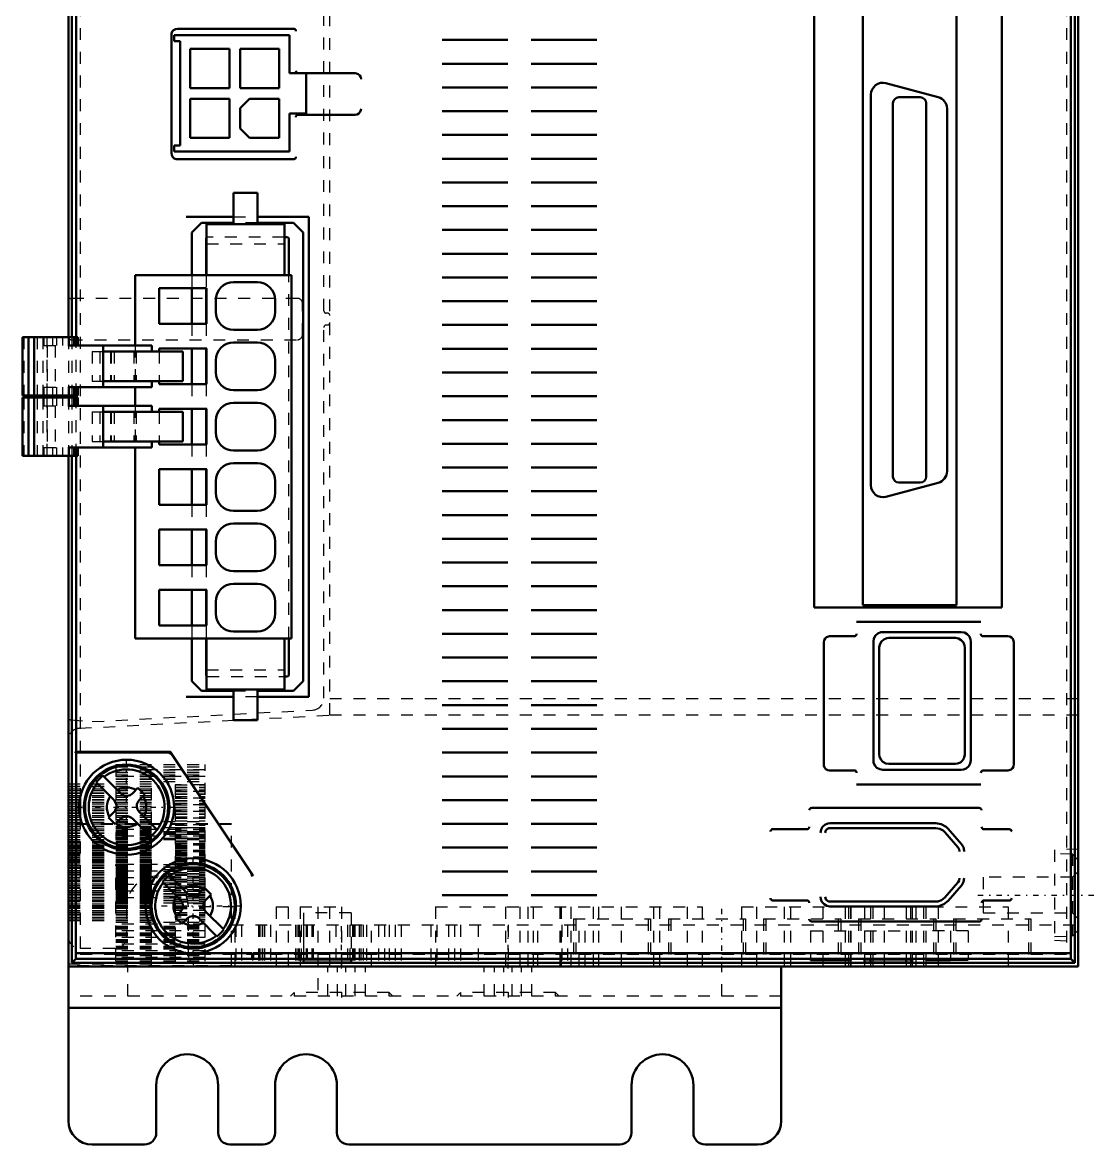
# Model space of a CAD drawing. Header units: millimetres. Extents: x 0 to 305, y 0 to 394.
# Drawn here: x 0 to 90.3, y 214.4 to 308.9 of the extents above; entities that cross this region are included whole.
import ezdxf

# ---------------------------------------------------------------- set-up
doc = ezdxf.new("R2010")
doc.units = ezdxf.units.MM
doc.linetypes.add('Center', pattern=[1.5, 0.45, -0.5, 0.05, -0.5])
doc.linetypes.add('Dashed', pattern=[2, 1, -1])
for name, color, linetype, lineweight in [('AM_4', 7, 'Continuous', 50), ('AM_6', 2, 'Continuous', 35), ('AM_7', 7, 'Center', 25), ('AM_9', 6, 'Dashed', 25)]:
    doc.layers.add(name, color=color, linetype=linetype, lineweight=lineweight)

# ---------------------------------------------------------------- blocks, each defined once
blk = doc.blocks.new('3_MDDLN45SF_0_in_MDDLN45SF_1100')
at = {"layer": 'AM_4'}
for p, q in [((3.866, 392.38), (3.866, 282.35)), ((4.162, 379.084), (4.162, 282.35)), ((88.57, 379.084), (88.57, 229.676)), ((88.866, 379.38), (88.866, 229.38)), ((4.52, 282.35), (4.511, 353.943)), ((88.221, 353.943), (88.235, 230.482)), ((66.626, 259.603), (66.626, 313.103)), ((82.426, 313.103), (82.426, 259.603)), ((70.716, 312.56), (70.716, 259.78)), ((78.616, 259.78), (78.616, 312.56)), ((22.816, 308.325), (13.038, 308.325)), ((12.538, 307.825), (12.538, 297.835)), ((22.466, 307.78), (12.766, 307.78)), ((12.766, 307.78), (12.766, 307.28)), ((12.766, 307.28), (13.266, 307.28)), ((13.266, 307.28), (13.266, 298.48)), ((22.466, 304.57), (22.466, 307.78)), ((40.856, 307.38), (35.316, 307.38)), ((48.356, 307.38), (42.816, 307.38)), ((14.116, 306.63), (14.116, 303.33)), ((17.416, 306.63), (14.116, 306.63)), ((17.416, 303.33), (17.416, 306.63)), ((18.316, 306.63), (18.316, 303.33)), ((21.616, 306.63), (18.316, 306.63)), ((21.616, 303.33), (21.616, 306.63)), ((35.316, 305.38), (40.856, 305.38)), ((42.816, 305.38), (48.356, 305.38)), ((23.866, 304.57), (22.466, 304.57)), ((27.994, 304.575), (23.216, 304.575)), ((23.866, 301.19), (23.866, 304.57)), ((14.116, 303.33), (17.416, 303.33)), ((18.316, 303.33), (21.616, 303.33)), ((40.856, 303.38), (35.316, 303.38)), ((48.356, 303.38), (42.816, 303.38)), ((77.075, 302.563), (72.675, 303.742)), ((17.416, 302.43), (14.116, 302.43)), ((14.116, 302.43), (14.116, 299.13)), ((17.416, 299.13), (17.416, 302.43)), ((19.116, 302.43), (18.316, 301.63)), ((21.616, 302.43), (19.116, 302.43)), ((21.616, 299.13), (21.616, 302.43)), ((71.416, 302.776), (71.416, 269.883)), ((75.566, 302.55), (73.766, 302.55)), ((18.316, 301.63), (18.316, 299.93)), ((35.316, 301.38), (40.856, 301.38)), ((42.816, 301.38), (48.356, 301.38)), ((73.266, 302.05), (73.266, 270.61)), ((76.066, 270.61), (76.066, 302.05)), ((77.816, 271.062), (77.816, 301.597)), ((22.466, 301.19), (23.866, 301.19)), ((22.466, 297.98), (22.466, 301.19)), ((23.216, 301.084), (27.994, 301.084)), ((18.316, 299.93), (19.116, 299.13)), ((14.116, 299.13), (17.416, 299.13)), ((19.116, 299.13), (21.616, 299.13)), ((40.856, 299.38), (35.316, 299.38)), ((48.356, 299.38), (42.816, 299.38)), ((12.766, 298.48), (12.766, 297.98)), ((13.266, 298.48), (12.766, 298.48)), ((12.766, 297.98), (22.466, 297.98)), ((13.038, 297.335), (22.816, 297.335)), ((35.316, 297.38), (40.856, 297.38)), ((42.816, 297.38), (48.356, 297.38)), ((40.856, 295.38), (35.316, 295.38)), ((48.356, 295.38), (42.816, 295.38)), ((17.771, 294.5), (17.771, 291.878)), ((17.771, 294.5), (19.771, 294.5)), ((19.771, 294.5), (19.771, 291.878)), ((35.316, 293.38), (40.856, 293.38)), ((42.816, 293.38), (48.356, 293.38)), ((13.766, 292.48), (17.771, 292.48)), ((15.066, 291.98), (14.266, 291.18)), ((17.771, 291.98), (15.066, 291.98)), ((19.771, 292.48), (24.116, 292.48)), ((22.816, 291.98), (19.771, 291.98)), ((23.616, 291.18), (22.816, 291.98)), ((24.116, 292.48), (24.116, 252.08)), ((14.266, 291.18), (14.266, 287.58)), ((15.496, 291.878), (15.496, 287.58)), ((15.496, 291.878), (22.046, 291.878)), ((22.046, 291.878), (22.046, 287.58)), ((23.616, 253.38), (23.616, 291.18)), ((40.856, 291.38), (35.316, 291.38)), ((48.356, 291.38), (42.816, 291.38)), ((15.496, 290.71), (15.466, 290.68)), ((15.466, 290.68), (15.466, 287.58)), ((22.316, 290.78), (22.046, 290.78)), ((22.416, 290.68), (22.316, 290.78)), ((22.416, 287.58), (22.416, 290.68)), ((35.316, 289.38), (40.856, 289.38)), ((42.816, 289.38), (48.356, 289.38)), ((22.646, 287.58), (9.496, 287.58)), ((9.496, 287.58), (9.496, 281.65)), ((22.646, 256.98), (22.646, 287.58)), ((40.856, 287.38), (35.316, 287.38)), ((48.356, 287.38), (42.816, 287.38)), ((15.496, 286.48), (11.496, 286.48)), ((11.496, 286.48), (11.496, 283.48)), ((14.266, 286.48), (14.266, 283.48)), ((15.466, 286.48), (15.466, 283.48)), ((15.496, 283.48), (15.496, 286.48)), ((19.771, 286.98), (17.771, 286.98)), ((16.271, 285.48), (16.271, 284.48)), ((21.271, 284.48), (21.271, 285.48)), ((35.316, 285.38), (40.856, 285.38)), ((42.816, 285.38), (48.356, 285.38)), ((11.496, 283.48), (15.496, 283.48)), ((17.771, 282.98), (19.771, 282.98)), ((40.856, 283.38), (35.316, 283.38)), ((48.356, 283.38), (42.816, 283.38)), ((0, 282.35), (0, 277.45)), ((0, 282.35), (4.665, 282.35)), ((0.017, 282.35), (0.017, 277.45)), ((0.506, 282.35), (0.506, 277.45)), ((0.994, 282.35), (0.994, 277.45)), ((3.908, 282.35), (3.908, 281.65)), ((3.908, 281.65), (10.884, 281.65)), ((4.358, 282.35), (4.358, 281.65)), ((4.458, 282.35), (4.458, 281.65)), ((4.665, 281.65), (4.665, 282.35)), ((6.799, 281.65), (6.799, 278.15)), ((10.884, 281.65), (10.884, 281.15)), ((19.771, 281.9), (17.771, 281.9)), ((6.799, 281.15), (13.496, 281.15)), ((15.496, 281.4), (11.496, 281.4)), ((11.496, 281.4), (11.496, 281.15)), ((13.496, 281.15), (13.496, 278.65)), ((13.496, 281.15), (13.496, 278.65)), ((14.266, 281.4), (14.266, 278.4)), ((15.466, 281.4), (15.466, 278.4)), ((15.496, 278.4), (15.496, 281.4)), ((35.316, 281.38), (40.856, 281.38)), ((42.816, 281.38), (48.356, 281.38)), ((16.271, 280.4), (16.271, 279.4)), ((21.271, 279.4), (21.271, 280.4)), ((40.856, 279.38), (35.316, 279.38)), ((48.356, 279.38), (42.816, 279.38)), ((3.908, 278.15), (10.884, 278.15)), ((3.908, 278.15), (3.908, 277.45)), ((4.358, 278.15), (4.358, 277.45)), ((4.458, 278.15), (4.458, 277.45)), ((4.665, 277.45), (4.665, 278.15)), ((6.799, 278.65), (13.496, 278.65)), ((9.496, 278.15), (9.496, 276.57)), ((10.884, 278.65), (10.884, 278.15)), ((11.496, 278.65), (11.496, 278.4)), ((11.496, 278.4), (15.496, 278.4)), ((17.771, 277.9), (19.771, 277.9)), ((0, 277.45), (4.665, 277.45)), ((0, 277.27), (0, 272.37)), ((0, 277.27), (4.665, 277.27)), ((0.017, 277.27), (0.017, 272.37)), ((0.506, 277.27), (0.506, 272.37)), ((0.994, 277.27), (0.994, 272.37)), ((3.866, 277.45), (3.866, 277.27)), ((3.908, 277.27), (3.908, 276.57)), ((4.162, 277.45), (4.162, 277.27)), ((4.358, 277.27), (4.358, 276.57)), ((4.458, 277.27), (4.458, 276.57)), ((4.519, 277.27), (4.519, 277.45)), ((4.665, 276.57), (4.665, 277.27)), ((19.771, 276.82), (17.771, 276.82)), ((35.316, 277.38), (40.856, 277.38)), ((42.816, 277.38), (48.356, 277.38)), ((3.908, 276.57), (10.884, 276.57)), ((6.799, 276.57), (6.799, 273.07)), ((6.799, 276.07), (13.496, 276.07)), ((10.884, 276.57), (10.884, 276.07)), ((15.496, 276.32), (11.496, 276.32)), ((11.496, 276.32), (11.496, 276.07)), ((13.496, 276.07), (13.496, 273.57)), ((13.496, 276.07), (13.496, 273.57)), ((14.266, 276.32), (14.266, 273.32)), ((15.466, 276.32), (15.466, 273.32)), ((15.496, 273.32), (15.496, 276.32)), ((16.271, 275.32), (16.271, 274.32)), ((21.271, 274.32), (21.271, 275.32)), ((40.856, 275.38), (35.316, 275.38)), ((48.356, 275.38), (42.816, 275.38)), ((3.908, 273.07), (10.884, 273.07)), ((3.908, 273.07), (3.908, 272.37)), ((4.358, 273.07), (4.358, 272.37)), ((4.458, 273.07), (4.458, 272.37)), ((4.665, 272.37), (4.665, 273.07)), ((6.799, 273.57), (13.496, 273.57)), ((9.496, 273.07), (9.496, 256.98)), ((10.884, 273.57), (10.884, 273.07)), ((11.496, 273.57), (11.496, 273.32)), ((11.496, 273.32), (15.496, 273.32)), ((35.316, 273.38), (40.856, 273.38)), ((42.816, 273.38), (48.356, 273.38)), ((0, 272.37), (4.665, 272.37)), ((3.866, 272.37), (3.866, 216.38)), ((4.162, 272.37), (4.162, 229.676)), ((4.507, 247.45), (4.518, 272.37)), ((17.771, 272.82), (19.771, 272.82)), ((15.496, 271.24), (11.496, 271.24)), ((11.496, 271.24), (11.496, 268.24)), ((14.266, 271.24), (14.266, 268.24)), ((15.466, 271.24), (15.466, 268.24)), ((15.496, 268.24), (15.496, 271.24)), ((19.771, 271.74), (17.771, 271.74)), ((40.856, 271.38), (35.316, 271.38)), ((48.356, 271.38), (42.816, 271.38)), ((16.271, 270.24), (16.271, 269.24)), ((21.271, 269.24), (21.271, 270.24)), ((35.316, 269.38), (40.856, 269.38)), ((42.816, 269.38), (48.356, 269.38)), ((72.675, 268.917), (77.075, 270.096)), ((73.766, 270.11), (75.566, 270.11)), ((11.496, 268.24), (15.496, 268.24)), ((17.771, 267.74), (19.771, 267.74)), ((40.856, 267.38), (35.316, 267.38)), ((48.356, 267.38), (42.816, 267.38)), ((19.771, 266.66), (17.771, 266.66)), ((15.496, 266.16), (11.496, 266.16)), ((11.496, 266.16), (11.496, 263.16)), ((14.266, 266.16), (14.266, 263.16)), ((15.466, 266.16), (15.466, 263.16)), ((15.496, 263.16), (15.496, 266.16)), ((16.271, 265.16), (16.271, 264.16)), ((21.271, 264.16), (21.271, 265.16)), ((35.316, 265.38), (40.856, 265.38)), ((42.816, 265.38), (48.356, 265.38)), ((11.496, 263.16), (15.496, 263.16)), ((17.771, 262.66), (19.771, 262.66)), ((40.856, 263.38), (35.316, 263.38)), ((48.356, 263.38), (42.816, 263.38)), ((15.496, 261.08), (11.496, 261.08)), ((11.496, 261.08), (11.496, 258.08)), ((14.266, 261.08), (14.266, 258.08)), ((15.466, 261.08), (15.466, 258.08)), ((15.496, 258.08), (15.496, 261.08)), ((19.771, 261.58), (17.771, 261.58)), ((35.316, 261.38), (40.856, 261.38)), ((42.816, 261.38), (48.356, 261.38)), ((16.271, 260.08), (16.271, 259.08)), ((21.271, 259.08), (21.271, 260.08)), ((40.856, 259.38), (35.316, 259.38)), ((48.356, 259.38), (42.816, 259.38)), ((82.426, 259.603), (66.626, 259.603)), ((70.716, 259.78), (78.616, 259.78)), ((11.496, 258.08), (15.496, 258.08)), ((70.206, 258.38), (80.666, 258.38)), ((9.496, 256.98), (22.646, 256.98)), ((14.266, 256.98), (14.266, 253.38)), ((15.466, 256.98), (15.466, 253.88)), ((15.496, 256.98), (15.496, 252.678)), ((17.771, 257.58), (19.771, 257.58)), ((22.046, 256.98), (22.046, 252.678)), ((22.416, 253.88), (22.416, 256.98)), ((35.316, 257.38), (40.856, 257.38)), ((42.816, 257.38), (48.356, 257.38)), ((67.936, 257.18), (70.006, 257.18)), ((72.416, 257.53), (79.016, 257.53)), ((72.916, 257.03), (78.516, 257.03)), ((80.866, 257.18), (82.936, 257.18)), ((67.436, 246.38), (67.436, 256.68)), ((71.616, 246.73), (71.616, 256.73)), ((72.116, 247.23), (72.116, 256.23)), ((79.316, 256.23), (79.316, 247.23)), ((79.816, 256.73), (79.816, 246.73)), ((83.436, 256.68), (83.436, 246.38)), ((40.856, 255.38), (35.316, 255.38)), ((48.356, 255.38), (42.816, 255.38)), ((14.266, 253.38), (15.066, 252.58)), ((15.466, 253.88), (15.496, 253.85)), ((22.046, 253.78), (22.316, 253.78)), ((22.316, 253.78), (22.416, 253.88)), ((22.816, 252.58), (23.616, 253.38)), ((35.316, 253.38), (40.856, 253.38)), ((42.816, 253.38), (48.356, 253.38)), ((15.066, 252.58), (17.771, 252.58)), ((15.496, 252.678), (22.046, 252.678)), ((17.771, 252.678), (17.771, 250.1)), ((19.771, 252.678), (19.771, 250.1)), ((19.771, 252.58), (22.816, 252.58)), ((17.771, 252.08), (13.766, 252.08)), ((24.116, 252.08), (19.771, 252.08)), ((40.856, 251.38), (35.316, 251.38)), ((48.356, 251.38), (42.816, 251.38)), ((17.771, 250.1), (19.771, 250.1)), ((35.316, 249.38), (40.856, 249.38)), ((42.816, 249.38), (48.356, 249.38)), ((4.435, 247.45), (4.435, 247.38)), ((4.435, 247.45), (12.358, 247.45)), ((12.198, 247.38), (4.435, 247.38)), ((4.497, 230.482), (4.507, 247.38)), ((12.525, 247.361), (19.371, 237.12)), ((19.25, 237.23), (12.614, 247.157)), ((40.856, 247.38), (35.316, 247.38)), ((48.356, 247.38), (42.816, 247.38)), ((70.006, 245.88), (67.936, 245.88)), ((79.016, 245.93), (72.416, 245.93)), ((78.516, 246.43), (72.916, 246.43)), ((82.936, 245.88), (80.866, 245.88)), ((6.761, 245.45), (6.196, 244.885)), ((7.706, 243.375), (6.196, 244.885)), ((6.761, 245.45), (8.271, 243.94)), ((35.316, 245.38), (40.856, 245.38)), ((42.816, 245.38), (48.356, 245.38)), ((9.261, 243.94), (9.721, 244.4)), ((10.287, 243.834), (9.721, 244.4)), ((10.287, 243.834), (9.827, 243.375)), ((80.666, 244.68), (70.206, 244.68)), ((4.866, 241.891), (4.866, 243.668)), ((40.856, 243.38), (35.316, 243.38)), ((48.356, 243.38), (42.816, 243.38)), ((7.706, 242.385), (7.246, 241.925)), ((7.246, 241.925), (7.812, 241.359)), ((11.337, 240.875), (9.827, 242.385)), ((66.416, 242.719), (80.529, 242.719)), ((7.812, 241.359), (8.271, 241.819)), ((9.261, 241.819), (10.771, 240.309)), ((35.316, 241.38), (40.856, 241.38)), ((42.816, 241.38), (48.356, 241.38)), ((63.157, 240.93), (66.016, 240.93)), ((67.966, 241.43), (76.866, 241.43)), ((67.966, 241.03), (76.867, 241.03)), ((77.921, 240.951), (79.031, 239.68)), ((80.929, 240.93), (83.057, 240.93)), ((10.771, 240.309), (11.069, 240.572)), ((11.069, 240.572), (11.337, 240.875)), ((77.62, 240.688), (78.73, 239.417)), ((40.856, 239.38), (35.316, 239.38)), ((48.356, 239.38), (42.816, 239.38)), ((35.316, 237.38), (40.856, 237.38)), ((42.816, 237.38), (48.356, 237.38)), ((13.306, 234.975), (11.796, 236.485)), ((12.361, 237.05), (13.871, 235.54)), ((78.73, 236.442), (77.62, 235.171)), ((14.861, 235.54), (15.321, 236)), ((15.887, 235.434), (15.321, 236)), ((15.887, 235.434), (15.427, 234.975)), ((40.856, 235.38), (35.316, 235.38)), ((48.356, 235.38), (42.816, 235.38)), ((79.031, 236.179), (77.921, 234.908)), ((66.016, 234.93), (63.157, 234.93)), ((76.867, 234.83), (67.966, 234.83)), ((76.866, 234.43), (67.966, 234.43)), ((83.057, 234.93), (80.929, 234.93)), ((13.306, 233.985), (12.846, 233.525)), ((12.846, 233.525), (13.412, 232.959)), ((13.412, 232.959), (13.871, 233.419)), ((16.371, 231.909), (14.861, 233.419)), ((15.427, 233.985), (16.937, 232.475)), ((80.529, 233.167), (66.416, 233.167)), ((4.162, 229.676), (4.488, 230.002)), ((88.57, 229.676), (4.162, 229.676)), ((19.334, 230.002), (4.488, 230.002)), ((14.233, 230.482), (4.497, 230.482)), ((19.334, 230.482), (14.499, 230.482)), ((19.334, 229.949), (19.334, 230.482)), ((19.334, 229.949), (19.404, 229.949)), ((19.404, 230.482), (19.404, 229.949)), ((88.235, 230.482), (19.404, 230.482)), ((88.244, 230.002), (19.404, 230.002)), ((27.657, 229.95), (23.657, 229.95)), ((23.657, 229.95), (23.657, 229.696)), ((23.657, 229.696), (27.657, 229.696)), ((27.657, 229.95), (27.657, 229.696)), ((66.327, 229.968), (66.327, 229.945)), ((66.327, 229.968), (69.707, 229.968)), ((69.707, 229.945), (66.327, 229.945)), ((66.327, 229.929), (66.327, 229.907)), ((66.327, 229.929), (69.707, 229.929)), ((69.707, 229.907), (66.327, 229.907)), ((69.707, 229.968), (69.707, 229.945)), ((69.707, 229.929), (69.707, 229.907)), ((70.875, 229.959), (70.875, 229.705)), ((71.375, 229.968), (71.375, 229.696)), ((74.375, 229.968), (71.375, 229.968)), ((71.375, 229.696), (74.375, 229.696)), ((74.375, 229.968), (74.375, 229.696)), ((74.875, 229.705), (74.875, 229.959)), ((79.606, 229.968), (76.025, 229.968)), ((76.025, 229.968), (76.025, 229.945)), ((76.025, 229.945), (79.606, 229.945)), ((78.106, 229.935), (76.025, 229.935)), ((76.025, 229.935), (76.025, 229.913)), ((76.025, 229.913), (78.106, 229.913)), ((78.106, 229.935), (78.106, 229.913)), ((79.606, 229.968), (79.606, 229.945)), ((88.244, 230.002), (88.57, 229.676)), ((88.866, 229.38), (3.866, 229.38)), ((63.866, 229.38), (63.866, 216.38)), ((63.866, 225.88), (3.866, 225.88)), ((11.266, 215.38), (11.266, 219.38)), ((16.466, 219.38), (16.466, 215.38)), ((21.266, 215.38), (21.266, 219.38)), ((26.466, 219.38), (26.466, 215.38)), ((51.266, 215.38), (51.266, 219.38)), ((56.466, 219.38), (56.466, 215.38)), ((10.266, 214.38), (5.866, 214.38)), ((20.266, 214.38), (17.466, 214.38)), ((50.266, 214.38), (27.466, 214.38)), ((61.866, 214.38), (57.466, 214.38))]:
    blk.add_line(p, q, dxfattribs=at)
for points in [[(13.038, 308.325), (12.873, 308.296), (12.726, 308.215), (12.614, 308.09), (12.55, 307.934), (12.538, 307.825)], [(23.016, 308.125), (23.005, 308.191), (22.972, 308.25), (22.922, 308.294), (22.86, 308.32), (22.816, 308.325)], [(23.016, 304.775), (23.028, 304.709), (23.06, 304.65), (23.11, 304.606), (23.172, 304.58), (23.216, 304.575)], [(28.494, 304.075), (28.466, 304.241), (28.385, 304.387), (28.259, 304.499), (28.104, 304.563), (27.994, 304.575)], [(27.994, 301.084), (28.16, 301.112), (28.307, 301.194), (28.418, 301.319), (28.482, 301.474), (28.494, 301.584)], [(23.216, 301.084), (23.15, 301.073), (23.091, 301.04), (23.047, 300.99), (23.021, 300.928), (23.016, 300.884)], [(12.538, 297.835), (12.566, 297.669), (12.648, 297.522), (12.773, 297.411), (12.928, 297.347), (13.038, 297.335)], [(22.816, 297.335), (22.882, 297.346), (22.941, 297.378), (22.986, 297.429), (23.011, 297.491), (23.016, 297.535)], [(67.436, 256.68), (67.464, 256.845), (67.546, 256.992), (67.671, 257.104), (67.827, 257.167), (67.936, 257.18)], [(70.206, 257.38), (70.195, 257.313), (70.162, 257.255), (70.112, 257.21), (70.05, 257.184), (70.006, 257.18)], [(71.616, 256.73), (71.661, 256.994), (71.792, 257.229), (71.992, 257.408), (72.241, 257.51), (72.416, 257.53)], [(72.116, 256.23), (72.161, 256.494), (72.292, 256.729), (72.492, 256.908), (72.741, 257.01), (72.916, 257.03)], [(78.516, 257.03), (78.781, 256.985), (79.016, 256.854), (79.194, 256.654), (79.297, 256.405), (79.316, 256.23)], [(79.016, 257.53), (79.281, 257.485), (79.516, 257.354), (79.694, 257.154), (79.797, 256.905), (79.816, 256.73)], [(80.866, 257.18), (80.8, 257.191), (80.741, 257.223), (80.697, 257.274), (80.671, 257.336), (80.666, 257.38)], [(82.936, 257.18), (83.102, 257.151), (83.249, 257.07), (83.36, 256.945), (83.424, 256.79), (83.436, 256.68)], [(12.198, 247.38), (12.363, 247.351), (12.51, 247.27), (12.614, 247.157)], [(12.358, 247.45), (12.425, 247.438), (12.483, 247.406), (12.525, 247.361)], [(72.416, 245.93), (72.152, 245.975), (71.917, 246.105), (71.738, 246.305), (71.636, 246.554), (71.616, 246.73)], [(72.916, 246.43), (72.652, 246.475), (72.417, 246.605), (72.238, 246.805), (72.136, 247.054), (72.116, 247.23)], [(79.316, 247.23), (79.271, 246.965), (79.141, 246.73), (78.94, 246.551), (78.691, 246.449), (78.516, 246.43)], [(79.816, 246.73), (79.771, 246.465), (79.641, 246.23), (79.44, 246.051), (79.191, 245.949), (79.016, 245.93)], [(67.936, 245.88), (67.771, 245.908), (67.624, 245.989), (67.512, 246.114), (67.448, 246.27), (67.436, 246.38)], [(70.006, 245.88), (70.072, 245.868), (70.131, 245.836), (70.176, 245.786), (70.201, 245.724), (70.206, 245.68)], [(80.666, 245.68), (80.678, 245.746), (80.71, 245.805), (80.76, 245.849), (80.822, 245.875), (80.866, 245.88)], [(83.436, 246.38), (83.408, 246.214), (83.327, 246.067), (83.201, 245.956), (83.046, 245.892), (82.936, 245.88)], [(9.261, 243.94), (9.07, 243.804), (8.844, 243.74), (8.609, 243.753), (8.393, 243.843), (8.271, 243.94)], [(7.706, 243.375), (7.841, 243.183), (7.906, 242.957), (7.893, 242.723), (7.802, 242.506), (7.706, 242.385)], [(9.827, 242.385), (9.691, 242.576), (9.626, 242.802), (9.64, 243.036), (9.73, 243.253), (9.827, 243.375)], [(8.271, 241.819), (8.5, 241.972), (8.73, 242.023), (8.963, 241.996), (9.174, 241.893), (9.261, 241.819)], [(66.216, 242.519), (66.228, 242.585), (66.26, 242.644), (66.31, 242.689), (66.372, 242.714), (66.416, 242.719)], [(80.529, 242.719), (80.595, 242.708), (80.654, 242.675), (80.699, 242.625), (80.724, 242.563), (80.729, 242.519)], [(62.957, 240.73), (62.969, 240.796), (63.001, 240.855), (63.051, 240.899), (63.113, 240.925), (63.157, 240.93)], [(66.216, 241.13), (66.205, 241.063), (66.172, 241.005), (66.122, 240.96), (66.06, 240.934), (66.016, 240.93)], [(67.166, 240.63), (67.211, 240.895), (67.342, 241.13), (67.543, 241.308), (67.791, 241.41), (67.966, 241.43)], [(67.566, 240.63), (67.589, 240.762), (67.654, 240.88), (67.754, 240.969), (67.879, 241.02), (67.966, 241.03)], [(76.866, 241.43), (77.33, 241.351), (77.741, 241.123), (77.921, 240.951)], [(76.867, 241.03), (77.198, 240.973), (77.491, 240.811), (77.62, 240.688)], [(80.929, 240.93), (80.863, 240.941), (80.804, 240.973), (80.76, 241.024), (80.734, 241.086), (80.729, 241.13)], [(83.057, 240.93), (83.123, 240.918), (83.182, 240.886), (83.227, 240.836), (83.252, 240.774), (83.257, 240.73)], [(78.73, 239.417), (78.827, 239.26), (78.866, 239.079), (78.866, 239.055)], [(79.031, 239.68), (79.198, 239.408), (79.265, 239.096), (79.266, 239.055)], [(19.25, 237.23), (19.318, 237.077), (19.334, 236.952)], [(19.371, 237.12), (19.398, 237.058), (19.404, 237.009)], [(78.866, 236.804), (78.835, 236.622), (78.746, 236.46), (78.73, 236.442)], [(79.266, 236.804), (79.213, 236.49), (79.058, 236.211), (79.031, 236.179)], [(14.861, 235.54), (14.67, 235.404), (14.444, 235.34), (14.209, 235.353), (13.993, 235.443), (13.871, 235.54)], [(13.306, 234.975), (13.441, 234.783), (13.506, 234.557), (13.493, 234.323), (13.403, 234.106), (13.306, 233.985)], [(15.427, 233.985), (15.291, 234.176), (15.226, 234.402), (15.24, 234.637), (15.33, 234.853), (15.427, 234.975)], [(63.157, 234.93), (63.091, 234.941), (63.032, 234.973), (62.988, 235.023), (62.962, 235.086), (62.957, 235.13)], [(66.016, 234.93), (66.082, 234.918), (66.141, 234.886), (66.186, 234.836), (66.211, 234.774), (66.216, 234.73)], [(67.966, 234.43), (67.702, 234.475), (67.467, 234.605), (67.288, 234.805), (67.186, 235.053), (67.166, 235.23)], [(67.966, 234.83), (67.834, 234.852), (67.716, 234.917), (67.627, 235.017), (67.576, 235.142), (67.566, 235.23)], [(77.921, 234.908), (77.556, 234.611), (77.114, 234.452), (76.866, 234.43)], [(77.62, 235.171), (77.359, 234.959), (77.044, 234.845), (76.867, 234.83)], [(80.729, 234.73), (80.741, 234.796), (80.773, 234.855), (80.823, 234.899), (80.885, 234.925), (80.929, 234.93)], [(83.257, 235.13), (83.246, 235.063), (83.213, 235.005), (83.163, 234.96), (83.101, 234.934), (83.057, 234.93)], [(13.871, 233.419), (14.063, 233.555), (14.289, 233.62), (14.523, 233.606), (14.74, 233.516), (14.861, 233.419)], [(66.416, 233.167), (66.35, 233.178), (66.291, 233.21), (66.247, 233.26), (66.221, 233.323), (66.216, 233.367)], [(80.729, 233.367), (80.718, 233.3), (80.685, 233.242), (80.635, 233.197), (80.573, 233.171), (80.529, 233.167)], [(4.488, 230.002), (4.489, 230.004), (4.49, 230.011), (4.491, 230.021), (4.491, 230.035), (4.492, 230.052), (4.493, 230.073), (4.493, 230.097), (4.494, 230.124), (4.495, 230.154), (4.495, 230.187), (4.496, 230.222), (4.496, 230.259), (4.496, 230.298), (4.497, 230.339), (4.497, 230.381), (4.497, 230.424), (4.497, 230.467), (4.497, 230.482)], [(71.375, 229.968), (71.332, 229.968), (71.288, 229.967), (71.246, 229.967), (71.204, 229.967), (71.164, 229.967), (71.125, 229.966), (71.088, 229.966), (71.054, 229.966), (71.022, 229.965), (70.992, 229.964), (70.966, 229.964), (70.942, 229.963), (70.922, 229.963), (70.905, 229.962), (70.892, 229.961), (70.883, 229.96), (70.877, 229.96), (70.875, 229.959)], [(70.875, 229.705), (70.877, 229.704), (70.883, 229.704), (70.892, 229.703), (70.905, 229.702), (70.922, 229.701), (70.942, 229.701), (70.966, 229.7), (70.992, 229.7), (71.022, 229.699), (71.054, 229.698), (71.088, 229.698), (71.125, 229.698), (71.164, 229.697), (71.204, 229.697), (71.246, 229.697), (71.288, 229.697), (71.332, 229.696), (71.375, 229.696)], [(74.875, 229.959), (74.873, 229.96), (74.868, 229.96), (74.858, 229.961), (74.845, 229.962), (74.828, 229.963), (74.808, 229.963), (74.785, 229.964), (74.758, 229.964), (74.729, 229.965), (74.697, 229.966), (74.662, 229.966), (74.625, 229.966), (74.587, 229.967), (74.546, 229.967), (74.505, 229.967), (74.462, 229.967), (74.419, 229.968), (74.375, 229.968)], [(74.375, 229.696), (74.419, 229.696), (74.462, 229.697), (74.505, 229.697), (74.546, 229.697), (74.587, 229.697), (74.625, 229.698), (74.662, 229.698), (74.697, 229.698), (74.729, 229.699), (74.758, 229.7), (74.785, 229.7), (74.808, 229.701), (74.828, 229.701), (74.845, 229.702), (74.858, 229.703), (74.868, 229.704), (74.873, 229.704), (74.875, 229.705)], [(88.235, 230.482), (88.236, 230.438), (88.236, 230.395), (88.236, 230.353), (88.236, 230.312), (88.236, 230.273), (88.237, 230.235), (88.237, 230.199), (88.238, 230.165), (88.238, 230.134), (88.239, 230.106), (88.239, 230.081), (88.24, 230.059), (88.241, 230.041), (88.242, 230.025), (88.242, 230.014), (88.243, 230.006), (88.244, 230.002), (88.244, 230.002)]]:
    blk.add_lwpolyline(points, dxfattribs=at)
for centre, radius in [((8.766, 242.78), 4), ((8.766, 242.78), 3.6), ((8.766, 242.78), 3.5), ((14.366, 234.48), 4), ((14.366, 234.48), 3.6), ((14.366, 234.48), 3.5)]:
    blk.add_circle(centre, radius, dxfattribs=at)
for centre, radius, start, end in [((72.416, 302.776), 1, 75, 180), ((73.766, 302.05), 0.5, 90, 180), ((75.566, 302.05), 0.5, 0, 90), ((76.816, 301.597), 1, 0, 75), ((17.771, 285.48), 1.5, 90, 180), ((19.771, 285.48), 1.5, 0, 90), ((17.771, 284.48), 1.5, 180, 270), ((19.771, 284.48), 1.5, 270, 0), ((17.771, 280.4), 1.5, 90, 180), ((19.771, 280.4), 1.5, 0, 90), ((17.771, 279.4), 1.5, 180, 270), ((19.771, 279.4), 1.5, 270, 0), ((17.771, 275.32), 1.5, 90, 180), ((19.771, 275.32), 1.5, 0, 90), ((17.771, 274.32), 1.5, 180, 270), ((19.771, 274.32), 1.5, 270, 0), ((17.771, 270.24), 1.5, 90, 180), ((19.771, 270.24), 1.5, 0, 90), ((73.766, 270.61), 0.5, 180, 270), ((75.566, 270.61), 0.5, 270, 0), ((76.816, 271.062), 1, 285, 0), ((72.416, 269.883), 1, 180, 285), ((17.771, 269.24), 1.5, 180, 270), ((19.771, 269.24), 1.5, 270, 0), ((17.771, 265.16), 1.5, 90, 180), ((19.771, 265.16), 1.5, 0, 90), ((17.771, 264.16), 1.5, 180, 270), ((19.771, 264.16), 1.5, 270, 0), ((17.771, 260.08), 1.5, 90, 180), ((19.771, 260.08), 1.5, 0, 90), ((17.771, 259.08), 1.5, 180, 270), ((19.771, 259.08), 1.5, 270, 0), ((8.766, 242.78), 3.19, 323.48545, 126.51455), ((8.766, 242.78), 3.19, 140.92494, 316.21087), ((8.766, 242.78), 1.66, 61.47283, 118.52717), ((8.766, 242.78), 1.66, 146.44149, 208.52717), ((8.766, 242.78), 1.66, 331.47283, 33.55851), ((8.766, 242.78), 1.66, 236.44149, 303.55851), ((14.366, 234.48), 3.19, 322.20339, 127.79661), ((14.366, 234.48), 3.19, 142.20339, 307.79661), ((14.366, 234.48), 3.26, 127.95208, 142.04792), ((14.366, 234.48), 1.66, 148.94343, 211.05657), ((14.366, 234.48), 1.66, 58.94343, 121.05657), ((14.366, 234.48), 1.66, 328.94343, 31.05657), ((14.366, 234.48), 1.66, 238.94343, 301.05657), ((14.366, 234.48), 3.26, 307.95208, 322.04792), ((13.866, 219.38), 2.6, 0, 180), ((23.866, 219.38), 2.6, 0, 180), ((53.866, 219.38), 2.6, 0, 180), ((5.866, 216.38), 2, 180, 270), ((61.866, 216.38), 2, 270, 0), ((10.266, 215.38), 1, 270, 0), ((17.466, 215.38), 1, 180, 270), ((20.266, 215.38), 1, 270, 0), ((27.466, 215.38), 1, 180, 270), ((50.266, 215.38), 1, 270, 0), ((57.466, 215.38), 1, 180, 270)]:
    blk.add_arc(centre, radius, start, end, dxfattribs=at)
at = {"layer": 'AM_7'}
for p, q in [((8.766, 238.58), (8.766, 246.98)), ((4.566, 242.78), (12.966, 242.78)), ((14.366, 230.28), (14.366, 238.68)), ((80.416, 235.38), (90.316, 235.38)), ((10.166, 234.48), (18.566, 234.48)), ((58.866, 229.13), (58.866, 234.63)), ((26.866, 229.205), (26.866, 233.055)), ((40.866, 229.205), (40.866, 233.055)), ((26.866, 227.205), (26.866, 226.655)), ((40.866, 227.205), (40.866, 226.655))]:
    blk.add_line(p, q, dxfattribs=at)
at = {"layer": 'AM_9'}
for p, q in [((4.866, 378.38), (4.866, 243.668)), ((87.866, 378.38), (87.866, 230.38)), ((25.866, 250.533), (25.866, 370.278)), ((25.366, 284.58), (25.366, 324.18)), ((17.771, 292.48), (19.771, 292.48)), ((19.771, 291.98), (17.771, 291.98)), ((15.566, 290.78), (15.496, 290.71)), ((15.496, 290.199), (22.046, 290.199)), ((22.046, 290.78), (15.566, 290.78)), ((14.266, 287.58), (14.266, 286.48)), ((15.466, 287.58), (15.466, 286.48)), ((22.416, 256.98), (22.416, 287.58)), ((23.163, 285.619), (4.066, 285.619)), ((23.563, 282.542), (23.563, 285.219)), ((25.666, 284.38), (25.566, 284.38)), ((14.266, 283.48), (14.266, 281.4)), ((15.466, 283.48), (15.466, 281.4)), ((25.366, 251.956), (25.366, 283.18)), ((25.566, 283.38), (25.666, 283.38)), ((0.118, 282.35), (0.118, 277.45)), ((1.233, 282.35), (1.233, 277.45)), ((1.726, 282.35), (1.726, 277.45)), ((1.807, 282.35), (1.807, 281.65)), ((1.807, 281.65), (3.908, 281.65)), ((2.08, 277.45), (2.08, 282.35)), ((2.08, 281.65), (2.08, 278.15)), ((2.536, 282.35), (2.536, 281.65)), ((2.742, 281.65), (2.742, 278.15)), ((2.865, 282.35), (2.865, 281.65)), ((3.358, 282.35), (3.358, 281.65)), ((3.866, 282.35), (3.866, 277.45)), ((4.066, 282.142), (23.163, 282.142)), ((4.162, 282.35), (4.162, 277.45)), ((4.519, 277.45), (4.52, 282.35)), ((4.634, 282.35), (4.634, 281.65)), ((9.496, 281.65), (9.496, 278.15)), ((5.862, 281.15), (5.862, 278.65)), ((5.862, 281.15), (6.799, 281.15)), ((6.524, 281.15), (6.524, 278.65)), ((7.42, 281.15), (7.42, 278.65)), ((7.464, 281.15), (7.464, 278.65)), ((7.714, 281.15), (7.714, 278.65)), ((9.386, 281.15), (9.386, 278.65)), ((9.584, 281.15), (9.584, 278.65)), ((11.496, 281.15), (11.496, 278.65)), ((1.807, 278.15), (3.908, 278.15)), ((1.807, 278.15), (1.807, 277.45)), ((2.536, 278.15), (2.536, 277.45)), ((2.865, 278.15), (2.865, 277.45)), ((3.358, 278.15), (3.358, 277.45)), ((4.634, 278.15), (4.634, 277.45)), ((5.862, 278.65), (6.799, 278.65)), ((14.266, 278.4), (14.266, 276.32)), ((15.466, 278.4), (15.466, 276.32)), ((0.118, 277.27), (0.118, 272.37)), ((1.233, 277.27), (1.233, 272.37)), ((1.726, 277.27), (1.726, 272.37)), ((1.807, 277.27), (1.807, 276.57)), ((2.08, 272.37), (2.08, 277.27)), ((2.536, 277.27), (2.536, 276.57)), ((2.865, 277.27), (2.865, 276.57)), ((3.358, 277.27), (3.358, 276.57)), ((3.866, 277.27), (3.866, 272.37)), ((4.162, 277.27), (4.162, 272.37)), ((4.518, 272.37), (4.519, 277.27)), ((4.634, 277.27), (4.634, 276.57)), ((1.807, 276.57), (3.908, 276.57)), ((2.08, 276.57), (2.08, 273.07)), ((2.742, 276.57), (2.742, 273.07)), ((5.862, 276.07), (5.862, 273.57)), ((5.862, 276.07), (6.799, 276.07)), ((6.524, 276.07), (6.524, 273.57)), ((7.42, 276.07), (7.42, 273.57)), ((7.464, 276.07), (7.464, 273.57)), ((7.714, 276.07), (7.714, 273.57)), ((9.386, 276.07), (9.386, 273.57)), ((9.496, 276.57), (9.496, 273.07)), ((9.584, 276.07), (9.584, 273.57)), ((11.496, 276.07), (11.496, 273.57)), ((1.807, 273.07), (3.908, 273.07)), ((1.807, 273.07), (1.807, 272.37)), ((2.536, 273.07), (2.536, 272.37)), ((2.865, 273.07), (2.865, 272.37)), ((3.358, 273.07), (3.358, 272.37)), ((4.634, 273.07), (4.634, 272.37)), ((5.862, 273.57), (6.799, 273.57)), ((14.266, 273.32), (14.266, 271.24)), ((15.466, 273.32), (15.466, 271.24)), ((14.266, 268.24), (14.266, 266.16)), ((15.466, 268.24), (15.466, 266.16)), ((14.266, 263.16), (14.266, 261.08)), ((15.466, 263.16), (15.466, 261.08)), ((14.266, 258.08), (14.266, 256.98)), ((15.466, 258.08), (15.466, 256.98)), ((15.496, 254.356), (22.046, 254.356)), ((15.496, 253.85), (15.566, 253.78)), ((15.566, 253.78), (22.046, 253.78)), ((17.771, 252.58), (19.771, 252.58)), ((19.771, 252.08), (17.771, 252.08)), ((88.866, 251.906), (25.866, 251.906)), ((4.814, 249.429), (25.866, 250.533)), ((5.866, 249.985), (24.419, 250.957)), ((88.866, 250.533), (25.866, 250.533)), ((4.049, 250.144), (5.866, 249.985)), ((7.866, 246.38), (15.366, 246.38)), ((7.866, 246.38), (7.866, 243.097)), ((7.866, 246.18), (15.366, 246.18)), ((15.366, 245.932), (7.866, 245.932)), ((7.866, 245.93), (15.366, 245.93)), ((7.866, 245.732), (15.366, 245.732)), ((7.866, 245.705), (15.366, 245.705)), ((15.366, 229.833), (15.366, 246.38)), ((10.866, 244.724), (3.866, 244.724)), ((10.866, 244.722), (3.866, 244.722)), ((7.866, 245.507), (15.366, 245.507)), ((15.366, 245.37), (7.866, 245.37)), ((7.866, 245.368), (15.366, 245.368)), ((7.866, 245.17), (15.366, 245.17)), ((7.866, 245.143), (15.366, 245.143)), ((7.866, 244.945), (15.366, 244.945)), ((10.866, 229.38), (10.866, 244.724)), ((10.866, 244.524), (3.866, 244.524)), ((10.866, 244.497), (3.866, 244.497)), ((10.866, 244.299), (3.866, 244.299)), ((10.866, 244.162), (3.866, 244.162)), ((10.866, 244.16), (3.866, 244.16)), ((10.866, 243.962), (3.866, 243.962)), ((10.866, 243.935), (3.866, 243.935)), ((15.366, 244.658), (12.866, 244.658)), ((12.866, 244.658), (12.866, 229.38)), ((12.866, 244.656), (15.366, 244.656)), ((12.866, 244.458), (15.366, 244.458)), ((12.866, 244.431), (15.366, 244.431)), ((12.866, 244.233), (15.366, 244.233)), ((15.366, 244.096), (12.866, 244.096)), ((12.866, 244.094), (15.366, 244.094)), ((12.866, 243.896), (15.366, 243.896)), ((12.866, 243.869), (15.366, 243.869)), ((10.866, 243.737), (3.866, 243.737)), ((10.866, 243.6), (3.866, 243.6)), ((10.866, 243.598), (3.866, 243.598)), ((10.866, 243.4), (3.866, 243.4)), ((10.866, 243.373), (3.866, 243.373)), ((10.866, 243.175), (3.866, 243.175)), ((10.866, 243.038), (3.866, 243.038)), ((10.866, 243.036), (3.866, 243.036)), ((10.866, 242.838), (3.866, 242.838)), ((10.866, 242.811), (3.866, 242.811)), ((12.866, 243.671), (15.366, 243.671)), ((15.366, 243.534), (12.866, 243.534)), ((12.866, 243.532), (15.366, 243.532)), ((12.866, 243.334), (15.366, 243.334)), ((12.866, 243.307), (15.366, 243.307)), ((12.866, 243.109), (15.366, 243.109)), ((15.366, 242.972), (12.866, 242.972)), ((12.866, 242.97), (15.366, 242.97)), ((10.866, 242.613), (3.866, 242.613)), ((10.866, 242.476), (3.866, 242.476)), ((10.866, 242.474), (3.866, 242.474)), ((10.866, 242.276), (3.866, 242.276)), ((10.866, 242.249), (3.866, 242.249)), ((10.866, 242.051), (3.866, 242.051)), ((10.866, 241.913), (3.866, 241.913)), ((10.866, 241.911), (3.866, 241.911)), ((4.866, 241.891), (4.866, 230.38)), ((7.866, 242.659), (7.866, 240.051)), ((12.866, 242.772), (15.366, 242.772)), ((12.866, 242.745), (15.366, 242.745)), ((12.866, 242.547), (15.366, 242.547)), ((15.366, 242.41), (12.866, 242.41)), ((12.866, 242.408), (15.366, 242.408)), ((12.866, 242.21), (15.366, 242.21)), ((12.866, 242.183), (15.366, 242.183)), ((12.866, 241.985), (15.366, 241.985)), ((10.866, 241.713), (3.866, 241.713)), ((10.866, 241.687), (3.866, 241.687)), ((10.866, 241.489), (3.866, 241.489)), ((17.603, 241.38), (3.866, 241.38)), ((10.866, 241.351), (3.866, 241.351)), ((10.866, 241.349), (3.866, 241.349)), ((17.603, 241.331), (3.866, 241.331)), ((10.866, 241.151), (3.866, 241.151)), ((10.866, 241.124), (3.866, 241.124)), ((10.866, 240.926), (3.866, 240.926)), ((7.866, 241.58), (15.366, 241.58)), ((7.866, 241.082), (15.366, 241.082)), ((15.366, 240.914), (7.866, 240.914)), ((15.366, 241.847), (12.866, 241.847)), ((12.866, 241.845), (15.366, 241.845)), ((12.866, 241.647), (15.366, 241.647)), ((12.866, 241.621), (15.366, 241.621)), ((12.866, 241.422), (15.366, 241.422)), ((15.366, 241.285), (12.866, 241.285)), ((12.866, 241.283), (15.366, 241.283)), ((12.866, 241.085), (15.366, 241.085)), ((12.866, 241.058), (15.366, 241.058)), ((17.603, 229.38), (17.603, 241.38)), ((10.866, 240.789), (3.866, 240.789)), ((10.866, 240.787), (3.866, 240.787)), ((10.866, 240.589), (3.866, 240.589)), ((10.866, 240.562), (3.866, 240.562)), ((10.866, 240.364), (3.866, 240.364)), ((10.866, 240.227), (3.866, 240.227)), ((10.866, 240.225), (3.866, 240.225)), ((10.866, 240.027), (3.866, 240.027)), ((10.866, 240), (3.866, 240)), ((7.866, 240.745), (15.366, 240.745)), ((7.866, 240.613), (15.366, 240.613)), ((7.866, 240.52), (15.366, 240.52)), ((15.366, 240.352), (7.866, 240.352)), ((7.866, 240.183), (15.366, 240.183)), ((7.866, 240.051), (15.366, 240.051)), ((12.866, 240.86), (15.366, 240.86)), ((15.366, 240.723), (12.866, 240.723)), ((12.866, 240.721), (15.366, 240.721)), ((12.866, 240.523), (15.366, 240.523)), ((12.866, 240.496), (15.366, 240.496)), ((12.866, 240.298), (15.366, 240.298)), ((15.366, 240.161), (12.866, 240.161)), ((12.866, 240.159), (15.366, 240.159)), ((12.866, 239.961), (15.366, 239.961)), ((10.866, 239.875), (3.866, 239.875)), ((10.866, 239.802), (3.866, 239.802)), ((3.866, 239.706), (10.866, 239.706)), ((10.866, 239.665), (3.866, 239.665)), ((10.866, 239.663), (3.866, 239.663)), ((10.866, 239.537), (3.866, 239.537)), ((10.866, 239.465), (3.866, 239.465)), ((10.866, 239.438), (3.866, 239.438)), ((10.866, 239.405), (3.866, 239.405)), ((10.866, 239.312), (3.866, 239.312)), ((10.866, 239.24), (3.866, 239.24)), ((3.866, 239.144), (10.866, 239.144)), ((10.866, 239.103), (3.866, 239.103)), ((10.866, 239.101), (3.866, 239.101)), ((12.866, 239.934), (15.366, 239.934)), ((12.866, 239.869), (15.366, 239.869)), ((12.866, 239.736), (15.366, 239.736)), ((15.366, 239.705), (12.866, 239.705)), ((15.366, 239.599), (12.866, 239.599)), ((12.866, 239.597), (15.366, 239.597)), ((12.866, 239.532), (15.366, 239.532)), ((12.866, 239.406), (15.366, 239.406)), ((12.866, 239.399), (15.366, 239.399)), ((12.866, 239.372), (15.366, 239.372)), ((12.866, 239.307), (15.366, 239.307)), ((12.866, 239.174), (15.366, 239.174)), ((15.366, 239.143), (12.866, 239.143)), ((15.366, 239.037), (12.866, 239.037)), ((12.866, 239.035), (15.366, 239.035)), ((88.866, 239.25), (86.866, 239.18)), ((86.866, 239.18), (86.866, 231.579)), ((10.866, 238.975), (3.866, 238.975)), ((10.866, 238.903), (3.866, 238.903)), ((10.866, 238.876), (3.866, 238.876)), ((10.866, 238.843), (3.866, 238.843)), ((10.866, 238.75), (3.866, 238.75)), ((10.866, 238.678), (3.866, 238.678)), ((3.866, 238.582), (10.866, 238.582)), ((10.866, 238.54), (3.866, 238.54)), ((10.866, 238.538), (3.866, 238.538)), ((10.866, 238.413), (3.866, 238.413)), ((10.866, 238.34), (3.866, 238.34)), ((10.866, 238.314), (3.866, 238.314)), ((10.866, 238.281), (3.866, 238.281)), ((10.866, 238.188), (3.866, 238.188)), ((10.866, 238.116), (3.866, 238.116)), ((12.866, 238.97), (15.366, 238.97)), ((12.866, 238.844), (15.366, 238.844)), ((12.866, 238.837), (15.366, 238.837)), ((12.866, 238.81), (15.366, 238.81)), ((12.866, 238.745), (15.366, 238.745)), ((12.866, 238.612), (15.366, 238.612)), ((15.366, 238.581), (12.866, 238.581)), ((15.366, 238.474), (12.866, 238.474)), ((12.866, 238.472), (15.366, 238.472)), ((12.866, 238.408), (15.366, 238.408)), ((12.866, 238.281), (15.366, 238.281)), ((12.866, 238.274), (15.366, 238.274)), ((12.866, 238.248), (15.366, 238.248)), ((12.866, 238.183), (15.366, 238.183)), ((88.366, 238.836), (86.866, 238.862)), ((88.866, 238.318), (88.366, 238.836)), ((88.366, 238.836), (88.366, 231.923)), ((3.866, 238.02), (10.866, 238.02)), ((10.866, 237.851), (3.866, 237.851)), ((10.866, 237.718), (3.866, 237.718)), ((10.866, 237.626), (3.866, 237.626)), ((3.866, 237.457), (10.866, 237.457)), ((10.866, 237.289), (3.866, 237.289)), ((10.866, 237.156), (3.866, 237.156)), ((15.366, 237.963), (7.866, 237.963)), ((7.866, 229.833), (7.866, 237.963)), ((7.866, 237.961), (15.366, 237.961)), ((7.866, 237.763), (15.366, 237.763)), ((7.866, 237.736), (15.366, 237.736)), ((7.866, 237.538), (15.366, 237.538)), ((15.366, 237.401), (7.866, 237.401)), ((7.866, 237.399), (15.366, 237.399)), ((7.866, 237.201), (15.366, 237.201)), ((7.866, 237.174), (15.366, 237.174)), ((12.866, 238.049), (15.366, 238.049)), ((15.366, 238.019), (12.866, 238.019)), ((12.866, 237.845), (15.366, 237.845)), ((12.866, 237.719), (15.366, 237.719)), ((12.866, 237.621), (15.366, 237.621)), ((15.366, 237.456), (12.866, 237.456)), ((12.866, 237.283), (15.366, 237.283)), ((12.866, 237.157), (15.366, 237.157)), ((88.866, 237.38), (88.366, 236.88)), ((10.866, 237.064), (3.866, 237.064)), ((3.866, 236.895), (10.866, 236.895)), ((10.866, 236.727), (3.866, 236.727)), ((10.866, 236.594), (3.866, 236.594)), ((10.866, 236.502), (3.866, 236.502)), ((3.866, 236.333), (10.866, 236.333)), ((7.866, 236.976), (15.366, 236.976)), ((15.366, 236.839), (7.866, 236.839)), ((7.866, 236.837), (15.366, 236.837)), ((7.866, 236.639), (15.366, 236.639)), ((7.866, 236.612), (15.366, 236.612)), ((7.866, 236.414), (15.366, 236.414)), ((15.366, 236.276), (7.866, 236.276)), ((7.866, 236.275), (15.366, 236.275)), ((12.866, 237.058), (15.366, 237.058)), ((15.366, 236.894), (12.866, 236.894)), ((12.866, 236.721), (15.366, 236.721)), ((12.866, 236.595), (15.366, 236.595)), ((12.866, 236.496), (15.366, 236.496)), ((15.366, 236.332), (12.866, 236.332)), ((88.366, 236.88), (80.866, 236.88)), ((80.866, 236.88), (80.866, 233.88)), ((88.366, 236.88), (88.366, 233.88)), ((10.866, 236.164), (3.866, 236.164)), ((10.866, 236.032), (3.866, 236.032)), ((10.866, 235.94), (3.866, 235.94)), ((3.866, 235.771), (10.866, 235.771)), ((10.866, 235.602), (3.866, 235.602)), ((10.866, 235.47), (3.866, 235.47)), ((10.866, 235.377), (3.866, 235.377)), ((7.866, 236.076), (15.366, 236.076)), ((7.866, 236.05), (15.366, 236.05)), ((7.866, 235.852), (15.366, 235.852)), ((15.366, 235.714), (7.866, 235.714)), ((7.866, 235.712), (15.366, 235.712)), ((7.866, 235.514), (15.366, 235.514)), ((7.866, 235.487), (15.366, 235.487)), ((7.866, 235.289), (15.366, 235.289)), ((12.866, 236.159), (15.366, 236.159)), ((12.866, 236.033), (15.366, 236.033)), ((12.866, 235.934), (15.366, 235.934)), ((15.366, 235.77), (12.866, 235.77)), ((12.866, 235.597), (15.366, 235.597)), ((12.866, 235.471), (15.366, 235.471)), ((12.866, 235.372), (14.164, 235.372)), ((14.556, 235.372), (15.366, 235.372)), ((3.866, 235.209), (10.866, 235.209)), ((10.866, 235.04), (3.866, 235.04)), ((10.866, 234.908), (3.866, 234.908)), ((10.866, 234.815), (3.866, 234.815)), ((3.866, 234.647), (10.866, 234.647)), ((10.866, 234.478), (3.866, 234.478)), ((10.866, 234.44), (3.866, 234.44)), ((10.866, 234.345), (3.866, 234.345)), ((15.366, 235.152), (7.866, 235.152)), ((7.866, 235.15), (15.366, 235.15)), ((7.866, 234.952), (15.366, 234.952)), ((7.866, 234.925), (15.366, 234.925)), ((7.866, 234.727), (15.366, 234.727)), ((8.766, 234.38), (8.766, 231.88)), ((15.366, 235.208), (12.866, 235.208)), ((12.866, 235.035), (15.366, 235.035)), ((12.866, 234.908), (15.366, 234.908)), ((12.866, 234.81), (15.366, 234.81)), ((15.366, 234.646), (12.866, 234.646)), ((12.866, 234.472), (15.366, 234.472)), ((17.866, 234.38), (12.866, 234.38)), ((12.866, 234.346), (15.366, 234.346)), ((13.966, 230.38), (13.966, 234.38)), ((17.866, 234.38), (17.866, 229.38)), ((21.366, 234.38), (21.366, 229.38)), ((21.366, 234.38), (26.866, 234.38)), ((22.366, 234.38), (22.366, 229.38)), ((23.366, 234.38), (23.366, 229.38)), ((24.866, 234.38), (24.866, 226.88)), ((25.866, 229.38), (25.866, 234.38)), ((26.866, 234.38), (26.866, 229.38)), ((34.773, 234.38), (34.773, 229.38)), ((34.773, 234.38), (57.216, 234.38)), ((40.663, 234.38), (40.663, 229.38)), ((41.866, 234.38), (41.866, 229.38)), ((42.529, 234.38), (42.529, 229.38)), ((42.996, 234.38), (42.996, 229.38)), ((45.216, 234.38), (45.216, 229.38)), ((45.366, 229.38), (45.366, 234.38)), ((46.148, 234.38), (46.148, 229.38)), ((48.047, 234.38), (48.047, 229.38)), ((48.481, 234.38), (48.481, 229.38)), ((50.381, 234.38), (50.381, 229.38)), ((53.098, 234.38), (53.098, 229.38)), ((53.62, 234.38), (53.62, 229.38)), ((55.954, 234.38), (55.954, 229.38)), ((57.216, 234.38), (57.216, 229.38)), ((60.516, 234.38), (60.516, 229.38)), ((60.516, 234.38), (82.96, 234.38)), ((61.779, 234.38), (61.779, 229.38)), ((64.112, 234.38), (64.112, 229.38)), ((64.635, 234.38), (64.635, 229.38)), ((67.352, 234.38), (67.352, 229.38)), ((69.251, 234.38), (69.251, 229.38)), ((69.533, 234.38), (69.533, 229.38)), ((69.685, 234.38), (69.685, 229.38)), ((69.733, 234.38), (69.733, 229.38)), ((70.871, 234.38), (70.871, 229.38)), ((71.371, 234.38), (71.371, 229.38)), ((71.585, 234.38), (71.585, 229.38)), ((72.517, 234.38), (72.517, 229.38)), ((74.371, 234.38), (74.371, 229.38)), ((74.736, 234.38), (74.736, 229.38)), ((74.871, 234.38), (74.871, 229.38)), ((75.203, 234.38), (75.203, 229.38)), ((75.833, 234.38), (75.833, 229.38)), ((76.033, 234.38), (76.033, 229.38)), ((77.07, 234.38), (77.07, 229.38)), ((82.96, 234.38), (82.96, 229.38)), ((10.866, 234.253), (3.866, 234.253)), ((10.866, 234.24), (3.866, 234.24)), ((3.866, 234.084), (10.866, 234.084)), ((10.866, 233.916), (3.866, 233.916)), ((10.866, 233.783), (3.866, 233.783)), ((10.866, 233.691), (3.866, 233.691)), ((3.866, 233.522), (10.866, 233.522)), ((10.866, 233.354), (3.866, 233.354)), ((12.866, 234.248), (15.366, 234.248)), ((15.366, 234.083), (12.866, 234.083)), ((12.866, 233.91), (15.366, 233.91)), ((12.866, 233.784), (15.366, 233.784)), ((12.866, 233.685), (15.366, 233.685)), ((15.366, 233.521), (12.866, 233.521)), ((12.866, 233.348), (15.366, 233.348)), ((27.657, 233.88), (23.657, 233.88)), ((23.657, 233.88), (23.657, 229.95)), ((27.657, 233.88), (27.657, 229.95)), ((46.366, 233.38), (46.366, 229.38)), ((46.366, 233.38), (52.866, 233.38)), ((46.566, 233.38), (46.566, 229.38)), ((52.666, 233.38), (52.666, 229.38)), ((52.866, 233.38), (52.866, 229.38)), ((54.366, 233.38), (54.366, 229.38)), ((54.366, 233.38), (60.866, 233.38)), ((54.566, 233.38), (54.566, 229.38)), ((60.666, 233.38), (60.666, 229.38)), ((60.866, 233.38), (60.866, 229.38)), ((62.366, 233.38), (62.366, 229.38)), ((62.366, 233.38), (68.866, 233.38)), ((62.566, 233.38), (62.566, 229.38)), ((68.666, 233.38), (68.666, 229.38)), ((68.866, 233.38), (68.866, 229.38)), ((70.366, 233.38), (70.366, 229.38)), ((70.366, 233.38), (76.866, 233.38)), ((70.566, 233.38), (70.566, 229.38)), ((76.666, 233.38), (76.666, 229.38)), ((76.866, 233.38), (76.866, 229.38)), ((78.366, 233.38), (78.366, 229.38)), ((78.366, 233.38), (84.866, 233.38)), ((78.566, 233.38), (78.566, 229.38)), ((80.866, 233.88), (88.366, 233.88)), ((84.666, 233.38), (84.666, 229.38)), ((84.866, 233.38), (84.866, 229.38)), ((88.366, 233.88), (88.866, 233.38)), ((10.866, 233.221), (3.866, 233.221)), ((7.866, 233.113), (15.366, 233.113)), ((15.366, 232.945), (7.866, 232.945)), ((7.866, 232.776), (15.366, 232.776)), ((7.866, 232.644), (15.366, 232.644)), ((7.866, 232.551), (15.366, 232.551)), ((12.866, 233.222), (15.366, 233.222)), ((17.603, 232.88), (88.866, 232.88)), ((17.966, 232.88), (17.966, 229.38)), ((18.449, 232.88), (18.449, 229.38)), ((19.866, 232.88), (19.866, 229.38)), ((19.966, 232.88), (19.966, 229.38)), ((20.166, 232.88), (20.166, 229.38)), ((20.349, 232.88), (20.349, 229.38)), ((20.366, 232.88), (20.366, 229.38)), ((20.866, 232.88), (20.866, 229.38)), ((22.984, 232.88), (22.984, 229.38)), ((23.001, 232.88), (23.001, 229.38)), ((23.166, 232.88), (23.166, 229.38)), ((23.266, 232.88), (23.266, 229.38)), ((23.273, 232.88), (23.273, 229.38)), ((23.277, 232.88), (23.277, 229.38)), ((23.466, 232.88), (23.466, 229.38)), ((23.666, 232.88), (23.666, 229.38)), ((23.866, 232.88), (23.866, 229.38)), ((23.966, 232.88), (23.966, 229.38)), ((24.366, 232.88), (24.366, 229.38)), ((24.466, 232.88), (24.466, 229.38)), ((26.366, 232.88), (26.366, 229.38)), ((27.366, 232.88), (27.366, 229.38)), ((27.559, 232.88), (27.559, 229.38)), ((27.566, 232.88), (27.566, 229.38)), ((27.766, 232.88), (27.766, 229.38)), ((27.866, 232.88), (27.866, 229.38)), ((27.966, 232.88), (27.966, 229.38)), ((28.349, 232.88), (28.349, 229.38)), ((28.466, 232.88), (28.466, 229.38)), ((28.666, 232.88), (28.666, 229.38)), ((28.966, 232.88), (28.966, 229.38)), ((29.366, 229.38), (29.366, 232.88)), ((29.966, 232.88), (29.966, 229.38)), ((30.466, 232.88), (30.466, 229.38)), ((30.866, 232.88), (30.866, 229.38)), ((31.366, 232.88), (31.366, 229.38)), ((31.866, 232.88), (31.866, 229.38)), ((34.384, 232.88), (34.384, 229.38)), ((34.866, 232.88), (34.866, 229.38)), ((35.866, 232.88), (35.866, 229.38)), ((36.366, 232.88), (36.366, 229.38)), ((36.866, 232.88), (36.866, 229.38)), ((38.366, 232.88), (38.366, 229.38)), ((40.866, 232.88), (40.866, 229.38)), ((43.366, 229.38), (43.366, 232.88)), ((45.384, 232.88), (45.384, 229.38)), ((45.866, 232.88), (45.866, 229.38)), ((46.866, 229.38), (46.866, 232.88)), ((47.366, 229.38), (47.366, 232.88)), ((88.366, 231.923), (88.866, 232.441)), ((15.366, 232.383), (7.866, 232.383)), ((7.866, 232.214), (15.366, 232.214)), ((7.866, 232.081), (15.366, 232.081)), ((7.866, 231.989), (15.366, 231.989)), ((15.366, 231.82), (7.866, 231.82)), ((7.866, 231.652), (15.366, 231.652)), ((7.866, 231.519), (15.366, 231.519)), ((66.327, 232.38), (66.327, 229.968)), ((66.327, 232.38), (69.707, 232.38)), ((69.707, 232.38), (69.707, 229.968)), ((70.875, 232.38), (70.875, 229.959)), ((70.875, 232.38), (74.875, 232.38)), ((71.375, 232.38), (71.375, 229.968)), ((74.375, 232.38), (74.375, 229.968)), ((74.875, 232.38), (74.875, 229.959)), ((79.606, 232.38), (76.025, 232.38)), ((76.025, 232.38), (76.025, 229.968)), ((78.106, 232.38), (78.106, 229.935)), ((79.606, 232.38), (79.606, 229.968)), ((86.866, 231.897), (88.366, 231.923)), ((86.866, 231.579), (88.866, 231.51)), ((7.766, 230.88), (4.866, 230.88)), ((7.866, 231.427), (15.366, 231.427)), ((15.366, 231.258), (7.866, 231.258)), ((7.866, 231.09), (15.366, 231.09)), ((7.866, 230.957), (15.366, 230.957)), ((7.866, 230.865), (15.366, 230.865)), ((15.366, 230.696), (7.866, 230.696)), ((7.866, 230.527), (15.366, 230.527)), ((12.342, 231.03), (16.391, 231.03)), ((10.866, 229.58), (3.866, 229.58)), ((87.866, 230.38), (4.866, 230.38)), ((7.866, 230.395), (15.366, 230.395)), ((7.866, 230.303), (15.366, 230.303)), ((15.366, 230.134), (7.866, 230.134)), ((7.866, 229.965), (15.366, 229.965)), ((7.866, 229.833), (15.366, 229.833)), ((14.499, 230.482), (14.233, 230.482)), ((66.327, 229.945), (66.327, 229.929)), ((69.707, 229.945), (69.707, 229.929)), ((76.025, 229.945), (76.025, 229.935)), ((17.603, 229.428), (3.866, 229.428)), ((8.866, 226.88), (8.866, 229.38)), ((25.716, 226.88), (25.716, 229.38)), ((26.516, 226.88), (26.516, 229.38)), ((27.216, 226.88), (27.216, 229.38)), ((28.016, 226.88), (28.016, 229.38)), ((28.866, 226.88), (28.866, 229.38)), ((38.866, 226.88), (38.866, 229.38)), ((39.716, 226.88), (39.716, 229.38)), ((40.516, 226.88), (40.516, 229.38)), ((41.216, 226.88), (41.216, 229.38)), ((42.016, 226.88), (42.016, 229.38)), ((42.866, 226.88), (42.866, 229.38)), ((58.866, 226.88), (58.866, 229.38)), ((63.866, 226.88), (3.866, 226.88)), ((22.866, 227.18), (22.566, 226.88)), ((22.866, 227.18), (22.866, 226.88)), ((30.866, 227.18), (22.866, 227.18)), ((30.866, 226.88), (30.866, 227.18)), ((31.166, 226.88), (30.866, 227.18)), ((36.866, 227.18), (36.566, 226.88)), ((36.866, 227.18), (36.866, 226.88)), ((44.866, 227.18), (36.866, 227.18)), ((44.866, 226.88), (44.866, 227.18)), ((45.166, 226.88), (44.866, 227.18))]:
    blk.add_line(p, q, dxfattribs=at)
for centre, radius, start, end in [((4.066, 285.819), 0.2, 180, 270), ((23.163, 285.219), 0.4, 0, 90), ((25.566, 284.58), 0.2, 180, 270), ((25.666, 284.18), 0.2, 0, 90), ((25.666, 283.58), 0.2, 270, 0), ((23.163, 282.542), 0.4, 270, 0), ((25.566, 283.18), 0.2, 90, 180), ((4.066, 281.942), 0.2, 90, 180), ((24.366, 251.956), 1, 273, 0), ((4.066, 250.343), 0.2, 180, 265), ((4.866, 248.431), 1, 93, 180), ((11.366, 234.38), 2.6, 0, 180), ((4.866, 231.88), 1, 180, 270), ((7.766, 231.88), 1, 270, 0), ((14.966, 230.38), 1, 180, 270)]:
    blk.add_arc(centre, radius, start, end, dxfattribs=at)
at = {"layer": 'AM_6', "flags": 8}
for tag, p in [('NN', (95.316, 394.38)), ('NT', (95.316, 393.88)), ('NB', (95.316, 393.38)), ('NBSYN', (95.316, 392.88)), ('CNSORDERNO', (95.316, 391.88)), ('LINA', (95.316, 392.38)), ('F', (95.316, 391.38)), ('MC', (95.316, 390.88)), ('PSV', (95.316, 390.38)), ('ES', (95.316, 389.88)), ('COMPANY', (95.316, 389.38))]:
    blk.add_attdef(tag, p, '', height=0.5, dxfattribs=at)
blk = doc.blocks.new('1_MDDLN45SF_1100')
blk.add_blockref('3_MDDLN45SF_0_in_MDDLN45SF_1100', (0, 0))
at = {"layer": 'AM_6', "flags": 8}
for tag, p in [('NN', (309.696, 394.38)), ('NT', (309.696, 393.88)), ('NB', (309.696, 393.38)), ('NBSYN', (309.696, 392.88)), ('CNSORDERNO', (309.696, 391.88)), ('LINA', (309.696, 392.38)), ('F', (309.696, 391.38)), ('MC', (309.696, 390.88)), ('PSV', (309.696, 390.38)), ('ES', (309.696, 389.88)), ('COMPANY', (309.696, 389.38))]:
    blk.add_attdef(tag, p, '', height=0.5, dxfattribs=at)

msp = doc.modelspace()

# ---------------------------------------------------------------- block references
msp.add_blockref('1_MDDLN45SF_1100', (0, 0))

doc.saveas('drawing.dxf')
